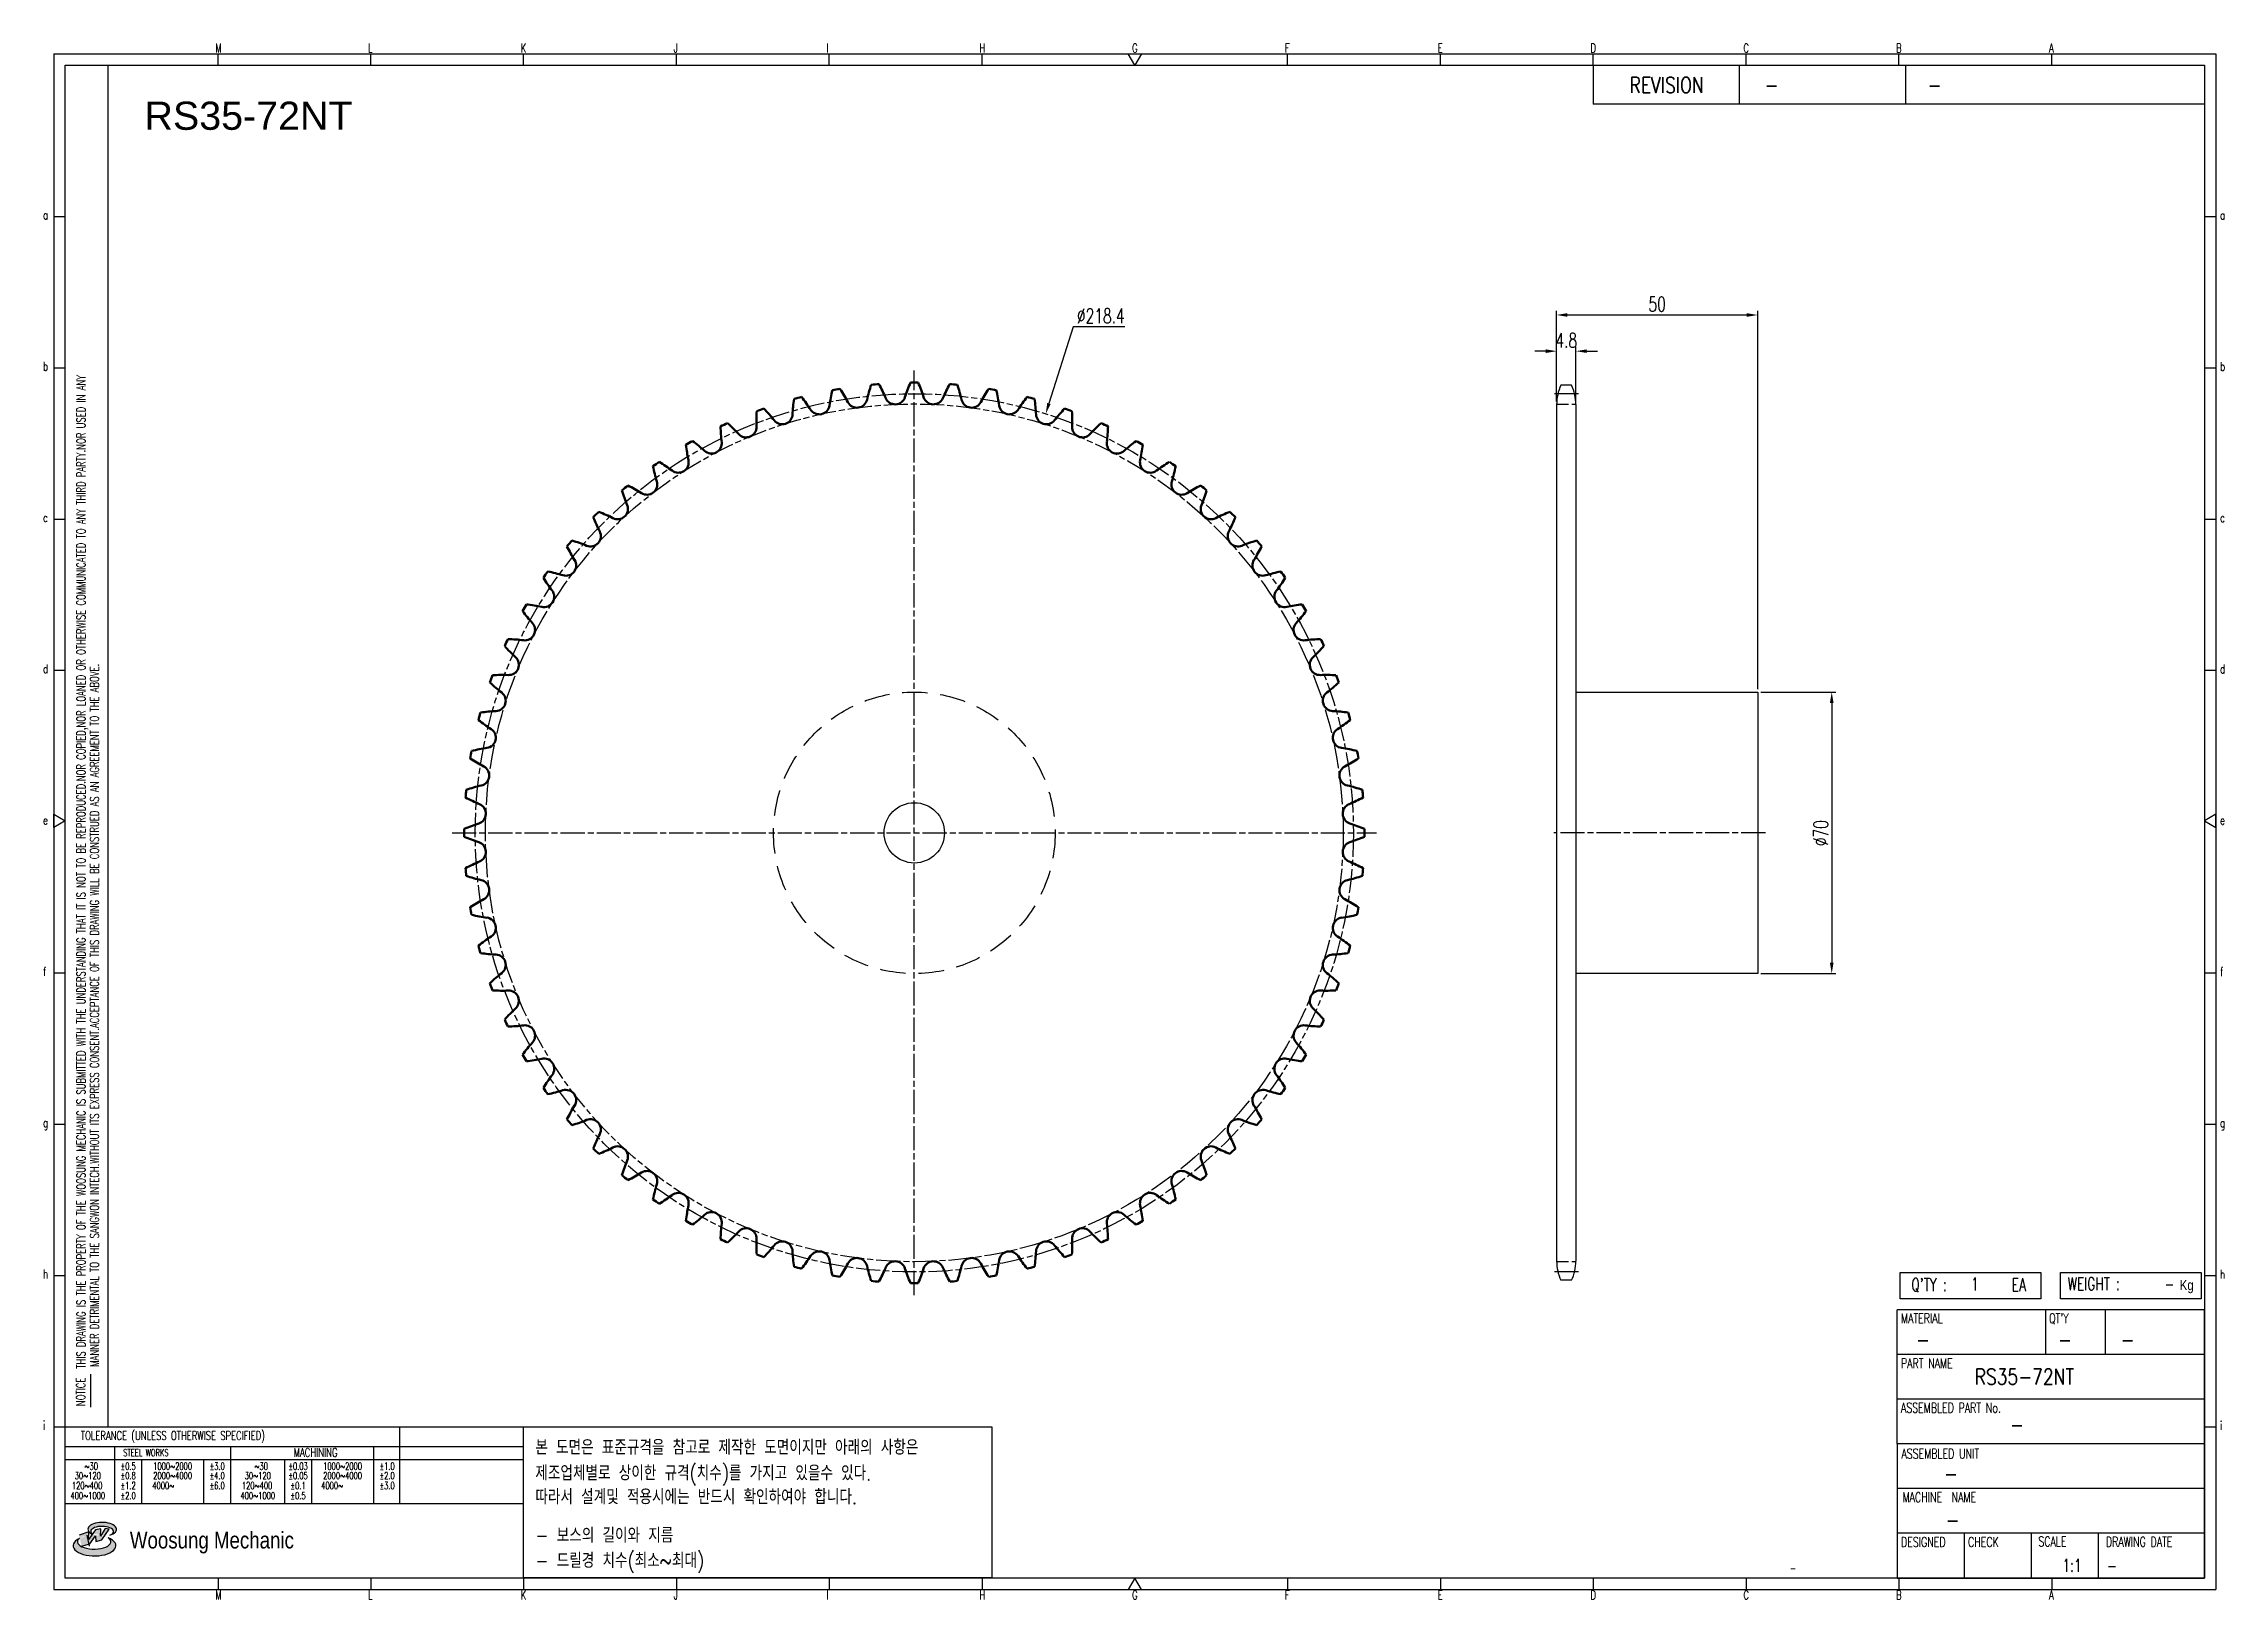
# Model space of a CAD drawing. Header units: millimetres. Extents: x -44813 to -44270, y 1095 to 1482.
import ezdxf
from ezdxf.enums import TextEntityAlignment as Align

# ---------------------------------------------------------------- set-up
doc = ezdxf.new("R2010")
doc.units = ezdxf.units.MM
for name, pattern in [('AM_ISO02W050', [7.5, 6, -1.5]), ('AM_ISO02W050x2', [3.75, 3, -0.75]), ('AM_ISO08W050', [18, 12, -1.5, 3, -1.5]), ('AM_ISO08W050x2', [9, 6, -0.75, 1.5, -0.75]), ('HIDDEN', [9.525, 6.35, -3.175])]:
    doc.linetypes.add(name, pattern=pattern)
for name, color, linetype, lineweight in [('AM_0N', 7, 'Continuous', 50), ('AM_3N', 6, 'AM_ISO02W050', 25), ('AM_7', 4, 'AM_ISO08W050', 25), ('AM_7N', 4, 'AM_ISO08W050', 25)]:
    doc.layers.add(name, color=color, linetype=linetype, lineweight=lineweight)
for name, color, linetype in [('HL', 2, 'HIDDEN'), ('S-DIM', 7, 'Continuous'), ('TITLE', 7, 'Continuous'), ('도면레이아웃', 7, 'Continuous')]:
    doc.layers.add(name, color=color, linetype=linetype)
doc.styles.add('HAN', font='ROMANS.shx', dxfattribs={"width": 0.7, "bigfont": 'whgtxt.shx'})
doc.styles.add('HKD_ST2', font='romans.shx', dxfattribs={"width": 0.7, "height": 4, "bigfont": '@extfont2.shx'})
doc.styles.add('HSG', font='SIMPLEX.shx', dxfattribs={"width": 0.7, "bigfont": 'HSG.shx'})
doc.styles.add('ROMANS', font='romans.shx', dxfattribs={"width": 0.7, "bigfont": 'whgtxt.shx'})
doc.styles.add('SLDTEXTSTYLE4', font='arial.ttf', dxfattribs={"width": 0.8})
doc.styles.get("Standard").update_dxf_attribs({"font": 'arial.ttf'})
doc.dimstyles.new('APP6', dxfattribs={"dimscale": 1.5, "dimtxt": 2.4, "dimasz": 1.8, "dimexe": 0.7, "dimexo": 0.5, "dimgap": 0.6, "dimtad": 1, "dimtoh": 1, "dimdec": 1, "dimrnd": 0.01, "dimzin": 9, "dimdsep": 46, "dimtxsty": 'HSG', "dimcen": 0, "dimclrd": 1, "dimclre": 1, "dimclrt": 256, "dimazin": 2, "dimtp": 1, "dimtm": 1, "dimtfac": 0.5, "dimtdec": 1, "dimtofl": 0, "dimtmove": 0, "dimatfit": 3, "dimfxl": 0, "dimtvp": 1, "dimtolj": 2, "dimlwd": -1, "dimlwe": -1, "dimarcsym": 0})

# ---------------------------------------------------------------- blocks, each defined once
blk = doc.blocks.new('SUYWSHJH')
at = {"layer": '도면레이아웃'}
h = blk.add_hatch(color=10, dxfattribs=at)
h.paths.add_polyline_path([(1.544, 35.177), (1.554, 34.966), (1.779, 35.034), (2.054, 35.422), (1.908, 35.446), (1.728, 35.167), (1.741, 35.439), (1.547, 35.405), (1.292, 35.041), (1.295, 35.33), (0.943, 35.208), (1.03, 34.8), (1.336, 34.885)])
edge = h.paths.add_edge_path()
edge.add_ellipse((1.795, 35.421), major_axis=(-0.53, 0), ratio=0.487785, start_angle=122.36065, end_angle=403.39574)
edge.add_line((1.411, 35.244), (1.419, 35.261))
edge.add_ellipse((1.798, 35.344), major_axis=(-0.423, 0), ratio=0.444396, start_angle=131.58977, end_angle=386.19408, ccw=False)
edge = h.paths.add_edge_path()
edge.add_ellipse((1.512, 34.815), major_axis=(-0.793, 0), ratio=0.480113, start_angle=314.67633, end_angle=590.85213)
edge.add_ellipse((1.501, 34.958), major_axis=(-0.62, 0), ratio=0.43311, start_angle=331.7024, end_angle=574.42495, ccw=False)
for p, q in [((0, 90.118), (80.15, 90.118)), ((0, 90.118), (0, 33.191)), ((6.089, 89.693), (6.089, 90.118)), ((11.753, 89.693), (11.753, 90.118)), ((17.418, 89.693), (17.418, 90.118)), ((23.082, 89.693), (23.082, 90.118)), ((28.746, 89.693), (28.746, 90.118)), ((34.411, 89.693), (34.411, 90.118)), ((45.739, 89.693), (45.739, 90.118)), ((51.404, 89.693), (51.404, 90.118)), ((57.068, 89.693), (57.068, 90.118)), ((62.732, 89.693), (62.732, 90.118)), ((68.397, 89.693), (68.397, 90.118)), ((74.061, 89.693), (74.061, 90.118)), ((80.15, 90.118), (80.15, 33.191)), ((0, 84.085), (0.425, 84.085)), ((79.725, 84.085), (80.15, 84.085)), ((0, 78.478), (0.425, 78.478)), ((79.725, 78.478), (80.15, 78.478)), ((0, 72.87), (0.425, 72.87)), ((79.725, 72.87), (80.15, 72.87)), ((0, 67.262), (0.425, 67.262)), ((79.725, 67.262), (80.15, 67.262)), ((0, 56.047), (0.425, 56.047)), ((79.725, 56.047), (80.15, 56.047)), ((0, 50.439), (0.425, 50.439)), ((79.725, 50.439), (80.15, 50.439)), ((0, 44.832), (0.425, 44.832)), ((79.725, 44.832), (80.15, 44.832)), ((1.377, 39.947), (1.377, 41.174)), ((0, 39.224), (0.425, 39.224)), ((79.725, 39.224), (80.15, 39.224)), ((0, 33.191), (80.15, 33.191)), ((6.089, 33.616), (6.089, 33.191)), ((11.753, 33.616), (11.753, 33.191)), ((17.418, 33.616), (17.418, 33.191)), ((23.082, 33.616), (23.082, 33.191)), ((28.746, 33.616), (28.746, 33.191)), ((34.411, 33.616), (34.411, 33.191)), ((45.739, 33.616), (45.739, 33.191)), ((51.404, 33.616), (51.404, 33.191)), ((57.068, 33.616), (57.068, 33.191)), ((62.732, 33.616), (62.732, 33.191)), ((68.397, 33.616), (68.397, 33.191)), ((74.061, 33.616), (74.061, 33.191))]:
    blk.add_line(p, q)
at = {"color": 2}
for p, q in [((2.017, 39.224), (2.017, 89.693)), ((0.425, 39.224), (17.418, 39.224)), ((12.816, 39.224), (12.816, 36.382)), ((17.418, 33.616), (17.418, 39.224)), ((0.425, 38.487), (17.418, 38.487)), ((0.425, 38.012), (17.418, 38.012)), ((2.257, 38.487), (2.257, 36.382)), ((3.257, 38.012), (3.257, 36.382)), ((5.557, 38.012), (5.557, 36.382)), ((6.557, 38.5), (6.557, 36.382)), ((8.557, 38.012), (8.557, 36.382)), ((9.557, 38.026), (9.557, 36.382)), ((11.857, 38.487), (11.857, 36.382)), ((0.425, 36.382), (17.418, 36.382))]:
    blk.add_line(p, q, dxfattribs=at)
at = {"color": 6, "ltscale": 0.5}
for p, q in [((57.068, 89.693), (57.068, 88.246)), ((62.47, 89.693), (62.47, 88.246)), ((68.635, 89.693), (68.635, 88.246)), ((79.725, 88.246), (57.068, 88.246)), ((68.336, 38.59), (68.336, 43.563)), ((79.725, 43.563), (68.336, 43.563)), ((73.827, 43.563), (73.827, 41.905)), ((76.037, 43.563), (76.037, 41.905)), ((79.725, 38.59), (79.725, 43.563)), ((79.725, 41.905), (68.336, 41.905)), ((79.725, 40.248), (68.336, 40.248)), ((68.336, 38.59), (68.336, 33.616)), ((79.725, 38.59), (68.336, 38.59)), ((79.725, 33.616), (79.725, 38.59)), ((79.725, 36.932), (68.336, 36.932)), ((79.725, 35.274), (68.336, 35.274)), ((70.822, 33.616), (70.822, 35.274)), ((73.309, 33.616), (73.309, 35.274)), ((75.796, 33.616), (75.796, 35.274)), ((68.336, 33.616), (79.725, 33.616))]:
    blk.add_line(p, q, dxfattribs=at)
for points in [[(40.075, 89.693), (39.83, 90.118), (40.32, 90.118)], [(0.425, 89.693), (79.725, 89.693), (79.725, 33.616), (0.425, 33.616)], [(0.425, 61.679), (0, 61.433), (0, 61.924)], [(79.725, 61.679), (80.15, 61.433), (80.15, 61.924)], [(40.075, 33.616), (39.83, 33.191), (40.32, 33.191)]]:
    blk.add_lwpolyline(points, close=True)
at = {"layer": 'TITLE', "color": 20}
for p, q in [((68.449, 43.961), (68.449, 44.936)), ((68.449, 44.936), (73.654, 44.936)), ((73.654, 44.936), (73.654, 43.961)), ((74.39, 43.961), (74.39, 44.936)), ((74.39, 44.936), (79.595, 44.936)), ((79.595, 44.936), (79.595, 43.961)), ((73.654, 43.961), (68.449, 43.961)), ((79.595, 43.961), (74.39, 43.961))]:
    blk.add_line(p, q, dxfattribs=at)
at = {"layer": '도면레이아웃'}
for p, q in [((1.295, 35.33), (0.943, 35.208)), ((1.03, 34.8), (1.336, 34.885)), ((1.224, 35.208), (1.311, 34.8)), ((1.224, 35.208), (1.224, 35.208)), ((1.547, 35.405), (1.292, 35.041)), ((1.292, 35.041), (1.295, 35.33)), ((1.336, 34.885), (1.544, 35.177)), ((1.419, 35.261), (1.411, 35.244)), ((1.544, 35.177), (1.554, 34.966)), ((1.741, 35.439), (1.547, 35.405)), ((1.554, 34.966), (1.779, 35.034)), ((1.908, 35.446), (1.728, 35.167)), ((1.728, 35.167), (1.741, 35.439)), ((1.779, 35.034), (2.054, 35.422)), ((2.054, 35.422), (1.908, 35.446))]:
    blk.add_line(p, q, dxfattribs=at)
for centre, major_axis, ratio, start_param, end_param in [((1.795, 35.421), (-0.53, 0), 0.487785, 2.135596, 7.040584), ((1.512, 34.815), (-0.793, 0), 0.480113, 5.492138, 10.312315), ((1.501, 34.958), (-0.62, 0), 0.43311, 5.789299, 10.025607), ((1.798, 35.344), (-0.423, 0), 0.444396, 2.296675, 6.740358)]:
    blk.add_ellipse(centre, major_axis=major_axis, ratio=ratio, start_param=start_param, end_param=end_param, dxfattribs=at)
at = {"color": 4, "style": 'HKD_ST2', "width": 0.7}
for s, p in [('M', (5.988, 90.164)), ('L', (11.652, 90.164)), ('K', (17.316, 90.164)), ('J', (22.981, 90.164)), ('I', (28.645, 90.164)), ('H', (34.309, 90.164)), ('G', (39.974, 90.164)), ('F', (45.638, 90.164)), ('E', (51.302, 90.164)), ('D', (56.967, 90.164)), ('C', (62.631, 90.164)), ('B', (68.295, 90.164)), ('A', (73.96, 90.164)), ('a', (-0.395, 83.976)), ('a', (80.305, 83.97)), ('b', (-0.395, 78.368)), ('b', (80.305, 78.362)), ('c', (-0.395, 72.76)), ('c', (80.305, 72.754)), ('d', (-0.395, 67.153)), ('d', (80.305, 67.147)), ('e', (-0.395, 61.545)), ('e', (80.305, 61.539)), ('f', (-0.395, 55.937)), ('f', (80.305, 55.931)), ('g', (-0.395, 50.33)), ('g', (80.305, 50.324)), ('h', (-0.395, 44.722)), ('h', (80.305, 44.716)), ('i', (-0.395, 39.114)), ('i', (80.305, 39.108)), ('M', (5.988, 32.824)), ('L', (11.652, 32.824)), ('K', (17.316, 32.824)), ('J', (22.981, 32.824)), ('I', (28.645, 32.824)), ('H', (34.309, 32.824)), ('G', (39.974, 32.824)), ('F', (45.638, 32.824)), ('E', (51.302, 32.824)), ('D', (56.967, 32.824)), ('C', (62.631, 32.824)), ('B', (68.295, 32.824)), ('A', (73.96, 32.824))]:
    blk.add_text(s, height=0.326, dxfattribs=at).set_placement(p)
for s, height, style, width, p in [('REVISION', 0.5806, 'HAN', 0.8, (58.415, 88.664)), ('-', 0.581, 'HAN', 0.8, (63.426, 88.664)), ('-', 0.581, 'HAN', 0.8, (69.468, 88.664)), ("Q'TY : ", 0.4746, 'HKD_ST2', 0.7, (68.857, 44.253)), ('1', 0.475, 'HKD_ST2', 0.7, (71.071, 44.275)), ('EA', 0.4746, 'HKD_ST2', 0.7, (72.578, 44.253)), ('WEIGHT : ', 0.4746, 'HKD_ST2', 0.7, (74.65, 44.286)), ('-', 0.581, 'HAN', 0.8, (69.029, 42.157)), ('-', 0.581, 'HAN', 0.8, (74.289, 42.157)), ('-', 0.581, 'HAN', 0.8, (76.623, 42.157)), ('-', 0.581, 'HAN', 0.8, (72.515, 39.013)), ('-', 0.581, 'HAN', 0.8, (70.067, 37.189)), ('-', 0.581, 'HAN', 0.8, (70.126, 35.48)), ('1:1', 0.4746, 'HKD_ST2', 0.7, (74.458, 33.848)), ('-', 0.475, 'HKD_ST2', 0.7, (76.112, 33.837))]:
    blk.add_text(s, height=height, dxfattribs=dict(style=style, width=width)).set_placement(p)
at = {"color": 1, "style": 'HKD_ST2', "width": 0.7}
for s, p in [(' THIS DRAWING IS THE PROPERTY OF THE WOOSUNG MECHANIC IS SUBMITTED WITH THE UNDERSTANDING THAT IT IS NOT TO BE REPRODUCED.NOR COPIED,NOR LOANED OR OTHERWISE COMMUNICATED TO ANY THIRD PARTY.NOR USED IN ANY', (1.173, 41.217)), ('MANNER DETRIMENTAL TO THE SANGWON INTECH.WITHOUT ITS EXPRESS CONSENT.ACCEPTANCE OF THIS DRAWING WILL BE CONSTRUED AS AN AGREEMENT TO THE ABOVE.', (1.672, 41.447))]:
    blk.add_text(s, height=0.326266, rotation=90, dxfattribs=at).set_placement(p)
at = {"style": 'HKD_ST2', "width": 0.7}
blk.add_text('-', height=0.475, dxfattribs=at).set_placement((78.613, 44.286), align=Align.RIGHT)
at = {"color": 4, "style": 'HKD_ST2', "width": 0.7}
for s, height, p in [('MATERIAL', 0.3651, (68.474, 43.425)), ("QT'Y", 0.3651, (73.965, 43.425)), ('PART NAME', 0.3651, (68.474, 41.756)), ('ASSEMBLED PART No.', 0.36511, (68.474, 40.109)), ('ASSEMBLED UNIT', 0.36511, (68.49, 38.408)), ('MACHINE  NAME', 0.36511, (68.532, 36.794)), ('DESIGNED', 0.3651, (68.474, 35.136)), ('CHECK', 0.3651, (70.961, 35.136)), ('SCALE', 0.3651, (73.566, 35.153)), ('DRAWING DATE', 0.36511, (76.071, 35.141))]:
    blk.add_text(s, height=height, dxfattribs=at).set_placement(p, align=Align.TOP_LEFT)
at = {"style": 'HKD_ST2', "width": 0.7}
blk.add_text('NOTICE', height=0.3263, rotation=90, dxfattribs=at).set_placement((1.163, 39.988))
for s, height, style, width, p in [('TOLERANCE (UNLESS OTHERWISE SPECIFIED)', 0.32627, 'HKD_ST2', 0.7, (4.417, 38.896)), ('-', 0.326, 'ROMANS', 0.65, (64.469, 33.975))]:
    blk.add_text(s, height=height, dxfattribs=dict(style=style, width=width)).set_placement(p, align=Align.MIDDLE_CENTER)
at = {"color": 4, "style": 'HKD_ST2', "width": 0.7}
for s, height, p in [('STEEL WORKS', 0.26101, (3.416, 38.268)), ('MACHINING', 0.3263, (9.707, 38.27)), ('%%P0.5', 0.261, (2.757, 37.762)), ('%%P0.8', 0.261, (2.757, 37.411)), ('%%P3.0', 0.261, (6.057, 37.762)), ('%%P4.0', 0.261, (6.057, 37.411)), ('%%P0.03', 0.261, (9.057, 37.762)), ('%%P0.05', 0.261, (9.057, 37.411)), ('%%P1.0', 0.261, (12.357, 37.762)), ('%%P2.0', 0.261, (12.357, 37.411)), ('%%P1.2', 0.261, (2.757, 37.045)), ('%%P2.0', 0.261, (2.757, 36.67)), ('%%P6.0', 0.261, (6.057, 37.045)), ('%%P0.1', 0.261, (9.057, 37.045)), ('%%P0.5', 0.261, (9.057, 36.67)), ('%%P3.0', 0.261, (12.357, 37.045))]:
    blk.add_text(s, height=height, dxfattribs=at).set_placement(p, align=Align.MIDDLE)
for s, height, p in [('30%%126120', 0.261, (1.263, 37.411)), ('%%12630', 0.261, (1.389, 37.762)), ('2000%%1264000', 0.26101, (4.407, 37.411)), ('1000%%1262000', 0.26101, (4.407, 37.762)), ('30%%126120', 0.261, (7.563, 37.411)), ('%%12630', 0.261, (7.689, 37.762)), ('2000%%1264000', 0.26101, (10.707, 37.411)), ('1000%%1262000', 0.26101, (10.707, 37.762)), ('400%%1261000', 0.26101, (1.263, 36.67)), ('120%%126400', 0.26101, (1.237, 37.045)), ('4000%%126', 0.261, (4.061, 37.045)), ('400%%1261000', 0.26101, (7.563, 36.67)), ('120%%126400', 0.26101, (7.537, 37.045)), ('4000%%126', 0.261, (10.321, 37.045))]:
    blk.add_text(s, height=height, dxfattribs=at).set_placement(p, align=Align.MIDDLE_CENTER)
at = {"color": 1, "style": 'SLDTEXTSTYLE4', "width": 0.8}
blk.add_text('Woosung Mechanic', height=0.61957, dxfattribs=at).set_placement((2.822, 34.711))
at = {"layer": 'TITLE', "width": 0.8}
blk.add_text('Kg', height=0.3789, dxfattribs=at).set_placement((78.807, 44.286))
blk = doc.blocks.new('*D867')
at = {"layer": 'Defpoints', "color": 0, "transparency": 16777216}
for p in [(-44563.37, 1389.86), (-44628.72, 1181.51)]:
    blk.add_point(p, dxfattribs=at)
at = {"layer": 'S-DIM', "color": 1, "transparency": 16777216}
for p, q in [((-44556.57, 1411.52), (-44562.56, 1392.44)), ((-44543.67, 1411.52), (-44556.57, 1411.52))]:
    blk.add_line(p, q, dxfattribs=at)
blk.add_solid([(-44562.99, 1392.57), (-44562.13, 1392.31), (-44563.37, 1389.86)], dxfattribs=at)
at = {"layer": 'S-DIM', "transparency": 16777216, "insert": (-44549.67, 1414.22), "char_height": 3.6, "attachment_point": 5, "style": 'HSG'}
blk.add_mtext('\\A2;∅218.4', dxfattribs=at)
blk = doc.blocks.new('*D868')
at = {"layer": 'Defpoints', "color": 0, "transparency": 16777216}
for p in [(-44431.54, 1405.44), (-44436.34, 1392.15), (-44431.54, 1392.15)]:
    blk.add_point(p, dxfattribs=at)
at = {"layer": 'S-DIM', "color": 1, "transparency": 16777216}
for p, q in [((-44439.04, 1405.44), (-44441.74, 1405.44)), ((-44436.34, 1392.9), (-44436.34, 1406.49)), ((-44431.54, 1392.9), (-44431.54, 1406.49)), ((-44428.84, 1405.44), (-44426.14, 1405.44))]:
    blk.add_line(p, q, dxfattribs=at)
for points in [[(-44439.04, 1405.89), (-44439.04, 1404.99), (-44436.34, 1405.44)], [(-44428.84, 1405.89), (-44428.84, 1404.99), (-44431.54, 1405.44)]]:
    blk.add_solid(points, dxfattribs=at)
at = {"layer": 'S-DIM', "transparency": 16777216, "insert": (-44433.94, 1408.14), "char_height": 3.6, "attachment_point": 5, "style": 'HSG'}
blk.add_mtext('\\A2;4.8', dxfattribs=at)
blk = doc.blocks.new('*D869')
at = {"layer": 'Defpoints', "color": 0, "transparency": 16777216}
for p in [(-44386.34, 1414.44), (-44436.34, 1392.15), (-44386.34, 1320.68)]:
    blk.add_point(p, dxfattribs=at)
at = {"layer": 'S-DIM', "color": 1, "transparency": 16777216}
for p, q in [((-44436.34, 1392.9), (-44436.34, 1415.49)), ((-44386.34, 1321.43), (-44386.34, 1415.49)), ((-44433.64, 1414.44), (-44389.04, 1414.44))]:
    blk.add_line(p, q, dxfattribs=at)
for points in [[(-44433.64, 1414.89), (-44433.64, 1413.99), (-44436.34, 1414.44)], [(-44389.04, 1414.89), (-44389.04, 1413.99), (-44386.34, 1414.44)]]:
    blk.add_solid(points, dxfattribs=at)
at = {"layer": 'S-DIM', "transparency": 16777216, "insert": (-44411.34, 1417.14), "char_height": 3.6, "attachment_point": 5, "style": 'HSG'}
blk.add_mtext('\\A2;50', dxfattribs=at)
blk = doc.blocks.new('*D870')
at = {"layer": 'Defpoints', "color": 0, "transparency": 16777216}
for p in [(-44386.34, 1320.68), (-44386.34, 1250.68), (-44367.93, 1250.68)]:
    blk.add_point(p, dxfattribs=at)
at = {"layer": 'S-DIM', "color": 1, "transparency": 16777216}
for p, q in [((-44385.59, 1320.68), (-44366.88, 1320.68)), ((-44367.93, 1317.98), (-44367.93, 1253.38)), ((-44385.59, 1250.68), (-44366.88, 1250.68))]:
    blk.add_line(p, q, dxfattribs=at)
for points in [[(-44368.38, 1317.98), (-44367.48, 1317.98), (-44367.93, 1320.68)], [(-44368.38, 1253.38), (-44367.48, 1253.38), (-44367.93, 1250.68)]]:
    blk.add_solid(points, dxfattribs=at)
at = {"layer": 'S-DIM', "transparency": 16777216, "insert": (-44370.63, 1285.61), "char_height": 3.6, "attachment_point": 5, "rotation": 90, "style": 'HSG'}
blk.add_mtext('\\A2;%%c70', dxfattribs=at)

msp = doc.modelspace()

# ---------------------------------------------------------------- linework, layer by layer
for p, q in [((-44432.61, 1396.95), (-44435.27, 1396.95)), ((-44436.34, 1392.15), (-44436.34, 1179.22)), ((-44431.54, 1392.15), (-44431.54, 1179.22)), ((-44432.61, 1174.42), (-44435.27, 1174.42))]:
    msp.add_line(p, q)
msp.add_lwpolyline([(-44431.54, 1320.68), (-44386.34, 1320.68), (-44386.34, 1250.68), (-44431.54, 1250.68)])
at = {"color": 4}
msp.add_lwpolyline([(-44693.19, 1138.02), (-44576.74, 1138.02), (-44576.74, 1100.41), (-44693.19, 1100.41)], close=True, dxfattribs=at)
msp.add_circle((-44596.04, 1285.68), 7.5)
for centre, start, end in [((-44425.04, 1392.15), 154.8633, 180), ((-44442.84, 1392.15), 0, 25.1367), ((-44425.04, 1179.22), 180, 205.1367), ((-44442.84, 1179.22), 334.8633, 0)]:
    msp.add_arc(centre, 11.3, start, end)
at = {"layer": 'AM_0N'}
for centre, radius, start, end in [((-44596.04, 1285.68), 111.94, 104.5068, 105.4932), ((-44659.61, 1366.25), 45.11, 33.125, 38.0462), ((-44572.48, 1385.57), 45.11, 166.9538, 171.875), ((-44596.04, 1285.68), 111.94, 99.5068, 100.4932), ((-44652.34, 1371.48), 45.11, 28.125, 33.0462), ((-44563.87, 1383.13), 45.11, 161.9538, 166.875), ((-44596.04, 1285.68), 111.94, 94.5068, 95.4932), ((-44644.65, 1376.07), 45.11, 23.125, 28.0462), ((-44600.81, 1394.79), 2.57, 203.125, 341.875), ((-44555.5, 1379.96), 45.11, 156.9538, 161.875), ((-44596.04, 1285.68), 111.94, 89.5068, 90.4932), ((-44636.59, 1379.96), 45.11, 18.125, 23.0462), ((-44591.28, 1394.79), 2.57, 198.125, 336.875), ((-44547.43, 1376.07), 45.11, 151.9538, 156.875), ((-44596.04, 1285.68), 111.94, 84.5068, 85.4932), ((-44628.22, 1383.13), 45.11, 13.125, 18.0462), ((-44539.74, 1371.48), 45.11, 146.9538, 151.875), ((-44596.04, 1285.68), 111.94, 79.5068, 80.4932), ((-44619.6, 1385.57), 45.11, 8.125, 13.0462), ((-44532.48, 1366.25), 45.11, 141.9538, 146.875), ((-44596.04, 1285.68), 111.94, 74.5068, 75.4932), ((-44590.18, 1388.14), 45.11, 176.9538, 181.875), ((-44596.04, 1285.68), 111.94, 109.5068, 110.4932), ((-44666.39, 1360.4), 45.11, 38.125, 43.0462), ((-44628.88, 1389.84), 2.57, 218.125, 356.875), ((-44581.28, 1387.24), 45.11, 171.9538, 176.875), ((-44619.68, 1392.3), 2.57, 213.125, 351.875), ((-44610.3, 1393.96), 2.57, 208.125, 346.875), ((-44581.79, 1393.96), 2.57, 193.125, 331.875), ((-44572.41, 1392.3), 2.57, 188.125, 326.875), ((-44610.81, 1387.24), 45.11, 3.125, 8.0462), ((-44563.2, 1389.84), 2.57, 183.125, 321.875), ((-44525.7, 1360.4), 45.11, 136.9538, 141.875), ((-44596.04, 1285.68), 111.94, 69.5068, 70.4932), ((-44601.9, 1388.14), 45.11, 358.125, 3.0462), ((-44596.04, 1285.68), 111.94, 119.5068, 120.4932), ((-44678.29, 1347.05), 45.11, 48.125, 53.0462), ((-44646.47, 1382.55), 2.57, 228.125, 6.875), ((-44596.04, 1285.68), 111.94, 114.5068, 115.4932), ((-44599.14, 1388.26), 45.11, 181.9538, 186.875), ((-44672.63, 1353.99), 45.11, 43.125, 48.0462), ((-44637.83, 1386.58), 2.57, 223.125, 1.875), ((-44554.25, 1386.58), 2.57, 178.125, 316.875), ((-44519.45, 1353.99), 45.11, 131.9538, 136.875), ((-44596.04, 1285.68), 111.94, 64.5068, 65.4932), ((-44545.62, 1382.55), 2.57, 173.125, 311.875), ((-44592.95, 1388.26), 45.11, 353.125, 358.0462), ((-44513.79, 1347.05), 45.11, 126.9538, 131.875), ((-44596.04, 1285.68), 111.94, 59.5068, 60.4932), ((-44596.04, 1285.68), 111.94, 124.5068, 125.4932), ((-44683.33, 1339.65), 45.11, 53.125, 58.0462), ((-44654.72, 1377.79), 2.57, 233.125, 11.875), ((-44608.06, 1387.6), 45.11, 186.9538, 191.875), ((-44537.36, 1377.79), 2.57, 168.125, 306.875), ((-44584.02, 1387.6), 45.11, 348.125, 353.0462), ((-44508.76, 1339.65), 45.11, 121.9538, 126.875), ((-44596.04, 1285.68), 111.94, 54.5068, 55.4932), ((-44596.04, 1285.68), 111.94, 129.5068, 130.4932), ((-44687.7, 1331.84), 45.11, 58.125, 63.0462), ((-44662.52, 1372.33), 2.57, 238.125, 16.875), ((-44616.9, 1386.17), 45.11, 191.9538, 196.875), ((-44529.56, 1372.33), 2.57, 163.125, 301.875), ((-44575.18, 1386.17), 45.11, 343.125, 348.0462), ((-44504.38, 1331.84), 45.11, 116.9538, 121.875), ((-44596.04, 1285.68), 111.94, 49.5068, 50.4932), ((-44669.82, 1366.2), 2.57, 243.125, 21.875), ((-44625.58, 1383.96), 45.11, 196.9538, 201.875), ((-44522.26, 1366.2), 2.57, 158.125, 296.875), ((-44566.51, 1383.96), 45.11, 338.125, 343.0462), ((-44596.04, 1285.68), 111.94, 134.5068, 135.4932), ((-44634.03, 1381.02), 45.11, 201.9538, 206.875), ((-44691.37, 1323.68), 45.11, 63.125, 68.0462), ((-44500.71, 1323.68), 45.11, 111.9538, 116.875), ((-44558.05, 1381.02), 45.11, 333.125, 338.0462), ((-44596.04, 1285.68), 111.94, 44.5068, 45.4932), ((-44596.04, 1285.68), 111.94, 139.5068, 140.4932), ((-44642.2, 1377.34), 45.11, 206.9538, 211.875), ((-44694.32, 1315.22), 45.11, 68.125, 73.0462), ((-44676.56, 1359.46), 2.57, 248.125, 26.875), ((-44515.53, 1359.46), 2.57, 153.125, 291.875), ((-44497.76, 1315.22), 45.11, 106.9538, 111.875), ((-44549.89, 1377.34), 45.11, 328.125, 333.0462), ((-44596.04, 1285.68), 111.94, 39.5068, 40.4932), ((-44596.04, 1285.68), 111.94, 144.5068, 145.4932), ((-44696.52, 1306.54), 45.11, 73.125, 78.0462), ((-44682.68, 1352.17), 2.57, 253.125, 31.875), ((-44509.4, 1352.17), 2.57, 148.125, 286.875), ((-44495.56, 1306.54), 45.11, 101.9538, 106.875), ((-44596.04, 1285.68), 111.94, 34.5068, 35.4932), ((-44688.15, 1344.36), 2.57, 258.125, 36.875), ((-44650.01, 1372.97), 45.11, 211.9538, 216.875), ((-44503.94, 1344.36), 2.57, 143.125, 281.875), ((-44542.07, 1372.97), 45.11, 323.125, 328.0462), ((-44596.04, 1285.68), 111.94, 149.5068, 150.4932), ((-44657.41, 1367.94), 45.11, 216.9538, 221.875), ((-44697.96, 1297.71), 45.11, 78.125, 83.0462), ((-44494.13, 1297.71), 45.11, 96.9538, 101.875), ((-44534.67, 1367.94), 45.11, 318.125, 323.0462), ((-44596.04, 1285.68), 111.94, 29.5068, 30.4932), ((-44692.91, 1336.11), 2.57, 263.125, 41.875), ((-44499.17, 1336.11), 2.57, 138.125, 276.875), ((-44596.04, 1285.68), 111.94, 154.5068, 155.4932), ((-44664.35, 1362.27), 45.11, 221.9538, 226.875), ((-44698.62, 1288.78), 45.11, 83.125, 88.0462), ((-44696.94, 1327.48), 2.57, 268.125, 46.875), ((-44493.47, 1288.78), 45.11, 91.9538, 96.875), ((-44495.15, 1327.48), 2.57, 133.125, 271.875), ((-44527.74, 1362.27), 45.11, 313.125, 318.0462), ((-44596.04, 1285.68), 111.94, 24.5068, 25.4932), ((-44596.04, 1285.68), 111.94, 159.5068, 160.4932), ((-44698.5, 1279.83), 45.11, 88.125, 93.0462), ((-44493.59, 1279.83), 45.11, 86.9538, 91.875), ((-44596.04, 1285.68), 111.94, 19.5068, 20.4932), ((-44670.76, 1356.03), 45.11, 226.9538, 231.875), ((-44700.2, 1318.52), 2.57, 273.125, 51.875), ((-44491.89, 1318.52), 2.57, 128.125, 266.875), ((-44521.32, 1356.03), 45.11, 308.125, 313.0462), ((-44596.04, 1285.68), 111.94, 164.5068, 165.4932), ((-44676.61, 1349.25), 45.11, 231.9538, 236.875), ((-44697.6, 1270.92), 45.11, 93.125, 98.0462), ((-44494.49, 1270.92), 45.11, 81.9538, 86.875), ((-44515.48, 1349.25), 45.11, 303.125, 308.0462), ((-44596.04, 1285.68), 111.94, 14.5068, 15.4932), ((-44702.66, 1309.32), 2.57, 278.125, 56.875), ((-44489.42, 1309.32), 2.57, 123.125, 261.875), ((-44596.04, 1285.68), 111.94, 169.5068, 170.4932), ((-44681.84, 1341.99), 45.11, 236.9538, 241.875), ((-44695.92, 1262.12), 45.11, 98.125, 103.0462), ((-44704.32, 1299.94), 2.57, 283.125, 61.875), ((-44487.77, 1299.94), 2.57, 118.125, 256.875), ((-44496.16, 1262.12), 45.11, 76.9538, 81.875), ((-44510.24, 1341.99), 45.11, 298.125, 303.0462), ((-44596.04, 1285.68), 111.94, 9.5068, 10.4932), ((-44596.04, 1285.68), 111.94, 174.5068, 175.4932), ((-44693.49, 1253.51), 45.11, 103.125, 108.0462), ((-44498.59, 1253.51), 45.11, 71.9538, 76.875), ((-44596.04, 1285.68), 111.94, 4.5068, 5.4932), ((-44686.42, 1334.29), 45.11, 241.9538, 246.875), ((-44705.15, 1290.45), 2.57, 288.125, 66.875), ((-44486.94, 1290.45), 2.57, 113.125, 251.875), ((-44505.66, 1334.29), 45.11, 293.125, 298.0462), ((-44596.04, 1285.68), 111.94, 179.5068, 180.4932), ((-44690.32, 1245.14), 45.11, 108.125, 113.0462), ((-44501.77, 1245.14), 45.11, 66.9538, 71.875), ((-44596.04, 1285.68), 111.94, 359.5068, 0.4932), ((-44690.32, 1326.23), 45.11, 246.9538, 251.875), ((-44705.15, 1280.92), 2.57, 293.125, 71.875), ((-44486.94, 1280.92), 2.57, 108.125, 246.875), ((-44501.77, 1326.23), 45.11, 288.125, 293.0462), ((-44686.42, 1237.08), 45.11, 113.125, 118.0462), ((-44596.04, 1285.68), 111.94, 184.5068, 185.4932), ((-44693.49, 1317.86), 45.11, 251.9538, 256.875), ((-44498.59, 1317.86), 45.11, 283.125, 288.0462), ((-44505.66, 1237.08), 45.11, 61.9538, 66.875), ((-44596.04, 1285.68), 111.94, 354.5068, 355.4932), ((-44681.84, 1229.38), 45.11, 118.125, 123.0462), ((-44704.32, 1271.43), 2.57, 298.125, 76.875), ((-44487.77, 1271.43), 2.57, 103.125, 241.875), ((-44510.24, 1229.38), 45.11, 56.9538, 61.875), ((-44596.04, 1285.68), 111.94, 189.5068, 190.4932), ((-44695.92, 1309.24), 45.11, 256.9538, 261.875), ((-44702.66, 1262.05), 2.57, 303.125, 81.875), ((-44489.42, 1262.05), 2.57, 98.125, 236.875), ((-44496.16, 1309.24), 45.11, 278.125, 283.0462), ((-44596.04, 1285.68), 111.94, 349.5068, 350.4932), ((-44676.61, 1222.12), 45.11, 123.125, 128.0462), ((-44515.48, 1222.12), 45.11, 51.9538, 56.875), ((-44596.04, 1285.68), 111.94, 194.5068, 195.4932), ((-44697.6, 1300.45), 45.11, 261.9538, 266.875), ((-44700.2, 1252.85), 2.57, 308.125, 86.875), ((-44491.89, 1252.85), 2.57, 93.125, 231.875), ((-44494.49, 1300.45), 45.11, 273.125, 278.0462), ((-44596.04, 1285.68), 111.94, 344.5068, 345.4932), ((-44670.76, 1215.34), 45.11, 128.125, 133.0462), ((-44596.04, 1285.68), 111.94, 199.5068, 200.4932), ((-44521.32, 1215.34), 45.11, 46.9538, 51.875), ((-44596.04, 1285.68), 111.94, 339.5068, 340.4932), ((-44698.5, 1291.54), 45.11, 266.9538, 271.875), ((-44664.35, 1209.1), 45.11, 133.125, 138.0462), ((-44696.94, 1243.89), 2.57, 313.125, 91.875), ((-44495.15, 1243.89), 2.57, 88.125, 226.875), ((-44527.74, 1209.1), 45.11, 41.9538, 46.875), ((-44493.59, 1291.54), 45.11, 268.125, 273.0462), ((-44596.04, 1285.68), 111.94, 204.5068, 205.4932), ((-44698.62, 1282.59), 45.11, 271.9538, 276.875), ((-44692.91, 1235.26), 2.57, 318.125, 96.875), ((-44499.17, 1235.26), 2.57, 83.125, 221.875), ((-44493.47, 1282.59), 45.11, 263.125, 268.0462), ((-44596.04, 1285.68), 111.94, 334.5068, 335.4932), ((-44657.41, 1203.43), 45.11, 138.125, 143.0462), ((-44534.67, 1203.43), 45.11, 36.9538, 41.875), ((-44596.04, 1285.68), 111.94, 209.5068, 210.4932), ((-44697.96, 1273.66), 45.11, 276.9538, 281.875), ((-44688.15, 1227.01), 2.57, 323.125, 101.875), ((-44650.01, 1198.4), 45.11, 143.125, 148.0462), ((-44503.94, 1227.01), 2.57, 78.125, 216.875), ((-44542.07, 1198.4), 45.11, 31.9538, 36.875), ((-44494.13, 1273.66), 45.11, 258.125, 263.0462), ((-44596.04, 1285.68), 111.94, 329.5068, 330.4932), ((-44596.04, 1285.68), 111.94, 214.5068, 215.4932), ((-44696.52, 1264.83), 45.11, 281.9538, 286.875), ((-44682.68, 1219.2), 2.57, 328.125, 106.875), ((-44509.4, 1219.2), 2.57, 73.125, 211.875), ((-44495.56, 1264.83), 45.11, 253.125, 258.0462), ((-44596.04, 1285.68), 111.94, 324.5068, 325.4932), ((-44642.2, 1194.03), 45.11, 148.125, 153.0462), ((-44549.89, 1194.03), 45.11, 26.9538, 31.875), ((-44596.04, 1285.68), 111.94, 219.5068, 220.4932), ((-44694.32, 1256.15), 45.11, 286.9538, 291.875), ((-44676.56, 1211.9), 2.57, 333.125, 111.875), ((-44634.03, 1190.35), 45.11, 153.125, 158.0462), ((-44515.53, 1211.9), 2.57, 68.125, 206.875), ((-44558.05, 1190.35), 45.11, 21.9538, 26.875), ((-44497.76, 1256.15), 45.11, 248.125, 253.0462), ((-44596.04, 1285.68), 111.94, 319.5068, 320.4932), ((-44596.04, 1285.68), 111.94, 224.5068, 225.4932), ((-44691.37, 1247.69), 45.11, 291.9538, 296.875), ((-44669.82, 1205.17), 2.57, 338.125, 116.875), ((-44625.58, 1187.4), 45.11, 158.125, 163.0462), ((-44522.26, 1205.17), 2.57, 63.125, 201.875), ((-44566.51, 1187.4), 45.11, 16.9538, 21.875), ((-44500.71, 1247.69), 45.11, 243.125, 248.0462), ((-44596.04, 1285.68), 111.94, 314.5068, 315.4932), ((-44596.04, 1285.68), 111.94, 229.5068, 230.4932), ((-44687.7, 1239.53), 45.11, 296.9538, 301.875), ((-44662.52, 1199.04), 2.57, 343.125, 121.875), ((-44529.56, 1199.04), 2.57, 58.125, 196.875), ((-44504.38, 1239.53), 45.11, 238.125, 243.0462), ((-44596.04, 1285.68), 111.94, 309.5068, 310.4932), ((-44616.9, 1185.2), 45.11, 163.125, 168.0462), ((-44596.04, 1285.68), 111.94, 234.5068, 235.4932), ((-44683.33, 1231.72), 45.11, 301.9538, 306.875), ((-44654.72, 1193.58), 2.57, 348.125, 126.875), ((-44608.06, 1183.77), 45.11, 168.125, 173.0462), ((-44537.36, 1193.58), 2.57, 53.125, 191.875), ((-44584.02, 1183.77), 45.11, 6.9538, 11.875), ((-44508.76, 1231.72), 45.11, 233.125, 238.0462), ((-44596.04, 1285.68), 111.94, 304.5068, 305.4932), ((-44575.18, 1185.2), 45.11, 11.9538, 16.875), ((-44596.04, 1285.68), 111.94, 239.5068, 240.4932), ((-44678.29, 1224.32), 45.11, 306.9538, 311.875), ((-44646.47, 1188.82), 2.57, 353.125, 131.875), ((-44599.14, 1183.11), 45.11, 173.125, 178.0462), ((-44545.62, 1188.82), 2.57, 48.125, 186.875), ((-44592.95, 1183.11), 45.11, 1.9538, 6.875), ((-44513.79, 1224.32), 45.11, 228.125, 233.0462), ((-44596.04, 1285.68), 111.94, 299.5068, 300.4932), ((-44596.04, 1285.68), 111.94, 244.5068, 245.4932), ((-44672.63, 1217.38), 45.11, 311.9538, 316.875), ((-44637.83, 1184.79), 2.57, 358.125, 136.875), ((-44590.18, 1183.23), 45.11, 178.125, 183.0462), ((-44666.39, 1210.96), 45.11, 316.9538, 321.875), ((-44628.88, 1181.53), 2.57, 3.125, 141.875), ((-44563.2, 1181.53), 2.57, 38.125, 176.875), ((-44525.7, 1210.96), 45.11, 218.125, 223.0462), ((-44601.9, 1183.23), 45.11, 356.9538, 1.875), ((-44554.25, 1184.79), 2.57, 43.125, 181.875), ((-44519.45, 1217.38), 45.11, 223.125, 228.0462), ((-44596.04, 1285.68), 111.94, 294.5068, 295.4932), ((-44596.04, 1285.68), 111.94, 249.5068, 250.4932), ((-44581.28, 1184.13), 45.11, 183.125, 188.0462), ((-44596.04, 1285.68), 111.94, 254.5068, 255.4932), ((-44659.61, 1205.12), 45.11, 321.9538, 326.875), ((-44619.68, 1179.06), 2.57, 8.125, 146.875), ((-44572.48, 1185.8), 45.11, 188.125, 193.0462), ((-44652.34, 1199.88), 45.11, 326.9538, 331.875), ((-44610.3, 1177.41), 2.57, 13.125, 151.875), ((-44563.87, 1188.24), 45.11, 193.125, 198.0462), ((-44644.65, 1195.3), 45.11, 331.9538, 336.875), ((-44600.81, 1176.58), 2.57, 18.125, 156.875), ((-44555.5, 1191.41), 45.11, 198.125, 203.0462), ((-44636.59, 1191.41), 45.11, 336.9538, 341.875), ((-44591.28, 1176.58), 2.57, 23.125, 161.875), ((-44547.43, 1195.3), 45.11, 203.125, 208.0462), ((-44628.22, 1188.24), 45.11, 341.9538, 346.875), ((-44581.79, 1177.41), 2.57, 28.125, 166.875), ((-44539.74, 1199.88), 45.11, 208.125, 213.0462), ((-44619.6, 1185.8), 45.11, 346.9538, 351.875), ((-44572.41, 1179.06), 2.57, 33.125, 171.875), ((-44532.48, 1205.12), 45.11, 213.125, 218.0462), ((-44596.04, 1285.68), 111.94, 284.5068, 285.4932), ((-44610.81, 1184.13), 45.11, 351.9538, 356.875), ((-44596.04, 1285.68), 111.94, 289.5068, 290.4932), ((-44596.04, 1285.68), 111.94, 259.5068, 260.4932), ((-44596.04, 1285.68), 111.94, 264.5068, 265.4932), ((-44596.04, 1285.68), 111.94, 269.5068, 270.4932), ((-44596.04, 1285.68), 111.94, 274.5068, 275.4932), ((-44596.04, 1285.68), 111.94, 279.5068, 280.4932)]:
    msp.add_arc(centre, radius, start, end, dxfattribs=at)
at = {"layer": 'AM_3N', "linetype": 'AM_ISO02W050x2'}
for p, q in [((-44436.34, 1392.3), (-44431.54, 1392.3)), ((-44436.34, 1179.07), (-44431.54, 1179.07))]:
    msp.add_line(p, q, dxfattribs=at)
at = {"layer": 'AM_7', "linetype": 'AM_ISO08W050x2'}
for p, q in [((-44430.89, 1394.87), (-44437, 1394.87)), ((-44384.41, 1285.68), (-44437, 1285.68)), ((-44430.89, 1176.5), (-44437, 1176.5))]:
    msp.add_line(p, q, dxfattribs=at)
for radius in [109.18, 106.64]:
    msp.add_circle((-44596.04, 1285.68), radius, dxfattribs=at)
at = {"layer": 'AM_7N', "linetype": 'AM_ISO08W050x2'}
for p, q in [((-44596.04, 1170.75), (-44596.04, 1400.62)), ((-44710.98, 1285.68), (-44481.11, 1285.68))]:
    msp.add_line(p, q, dxfattribs=at)
at = {"layer": 'HL'}
msp.add_circle((-44596.04, 1285.68), 35, dxfattribs=at)

# ---------------------------------------------------------------- block references
at = {"xscale": 6.707841033851428, "yscale": 6.707841033851428, "zscale": 6.707841033851428}
msp.add_blockref('SUYWSHJH', (-44810.02, 874.91), dxfattribs=at)

# ---------------------------------------------------------------- texts
at = {"color": 2}
msp.add_text('RS35-72NT', height=7.009, dxfattribs=at).set_placement((-44787.44, 1460.48))
at = {"style": 'HAN', "width": 0.8}
msp.add_text('RS35-72NT', height=3.895, dxfattribs=at).set_placement((-44332.38, 1148.5))
at = {"color": 4, "style": 'HAN', "width": 0.8}
for s, p in [('본 도면은 표준규격을 참고로 제작한 도면이지만 아래의 사항은', (-44690.27, 1131.06)), ('제조업체별로 상이한 규격(치수)를 가지고 있을수 있다.', (-44690.27, 1124.67)), ('따라서 설계및 적용시에는 반드시 확인하여야 합니다.', (-44690.27, 1118.74)), ('- 보스의 길이와 지름', (-44690.27, 1109.19)), ('- 드릴경 치수(최소~최대)', (-44690.27, 1102.91))]:
    msp.add_text(s, height=3.685, dxfattribs=at).set_placement(p)

# ---------------------------------------------------------------- dimensions: what is measured, and where the dimension line sits
at = {"layer": 'S-DIM'}
dim = msp.add_diameter_dim_2p(p1=(-44628.72, 1181.51), p2=(-44563.37, 1389.86), dimstyle='APP6', dxfattribs=at)
dim.commit()
dim.dimension.update_dxf_attribs({"geometry": '*D867', "text_midpoint": (-44549.67, 1411.52), "dimtype": 163})
dim = msp.add_linear_dim(base=(-44386.34, 1414.44), p1=(-44436.34, 1392.15), p2=(-44386.34, 1320.68), dimstyle='APP6', dxfattribs=at)
dim.commit()
dim.dimension.update_dxf_attribs({"geometry": '*D869', "text_midpoint": (-44411.34, 1417.14)})
dim = msp.add_linear_dim(base=(-44431.54, 1405.44), p1=(-44436.34, 1392.15), p2=(-44431.54, 1392.15), dimstyle='APP6', dxfattribs=at)
dim.commit()
dim.dimension.update_dxf_attribs({"geometry": '*D868', "text_midpoint": (-44433.94, 1405.44), "dimtype": 160})
dim = msp.add_linear_dim(base=(-44367.93, 1250.68), p1=(-44386.34, 1320.68), p2=(-44386.34, 1250.68), angle=90, text='%%c<>', dimstyle='APP6', dxfattribs=at)
dim.commit()
dim.dimension.update_dxf_attribs({"geometry": '*D870', "text_midpoint": (-44367.93, 1285.61), "dimtype": 160})

doc.saveas('drawing.dxf')
